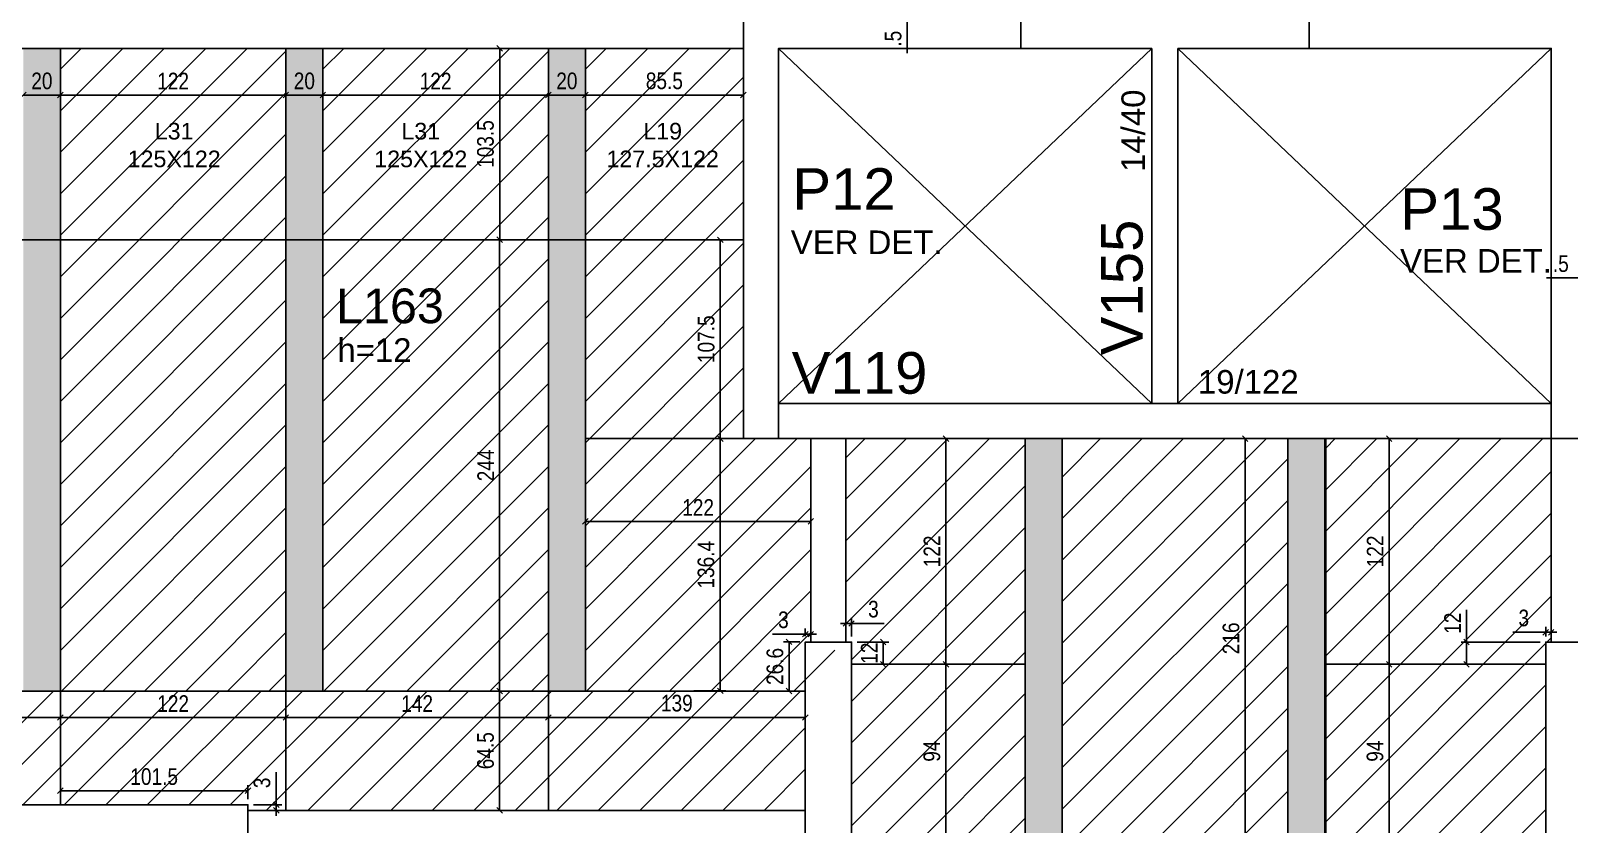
# Model space of a CAD drawing. Header units: millimetres. Extents: x 3165 to 9493, y 682 to 4304.
# Drawn here: x 4576 to 5408, y 2662 to 3091 of the extents above; entities that cross this region are included whole.
import ezdxf

# ---------------------------------------------------------------- set-up
doc = ezdxf.new("R2010")
doc.units = ezdxf.units.MM
for name, color, linetype in [('1', 3, 'Continuous'), ('212', 3, 'Continuous'), ('213', 3, 'Continuous'), ('216', 3, 'Continuous'), ('220', 5, 'Continuous'), ('221', 1, 'Continuous'), ('222', 6, 'Continuous'), ('226', 4, 'Continuous'), ('233', 6, 'Continuous'), ('AUX00', 7, 'Continuous'), ('COTA', 2, 'Continuous'), ('Painéis', 200, 'Continuous')]:
    doc.layers.add(name, color=color, linetype=linetype)
doc.layers.add('Hachura', color=251, linetype='Continuous', lineweight=9)
doc.layers.add('REAPROVEITAMENTO', color=251, linetype='Continuous', lineweight=9)
doc.styles.add('COTA TECNICA-50', font='techl___.ttf', dxfattribs={"height": 9})
doc.styles.get("Standard").update_dxf_attribs({"font": 'arial.ttf'})
doc.dimstyles.new('COTA PAINEL-50', dxfattribs={"dimtxt": 9, "dimasz": 3, "dimexe": 3, "dimexo": 3, "dimgap": 3, "dimtad": 1, "dimdec": 1, "dimzin": 12, "dimdsep": 46, "dimtxsty": 'COTA TECNICA-50', "dimblk1": 'OBLIQUE', "dimblk2": 'OBLIQUE', "dimsah": 1, "dimcen": 0.9, "dimclrd": 4, "dimclre": 4, "dimclrt": 240, "dimadec": 1, "dimazin": 3, "dimtfac": 1, "dimtdec": 1, "dimtmove": 0, "dimatfit": 3, "dimfxl": 1, "dimtolj": 1, "dimtzin": 12, "dimarcsym": 0})

# ---------------------------------------------------------------- blocks, each defined once
blk = doc.blocks.new('_Oblique')
at = {"color": 0, "linetype": 'ByBlock', "lineweight": -2}
blk.add_line((-0.5, -0.5), (0.5, 0.5), dxfattribs=at)
blk = doc.blocks.new('*D581')
at = {"layer": 'COTA', "color": 4, "lineweight": -2, "transparency": 16777216}
for p, q in [((5417.28, 2957.25), (5395.68, 2957.25)), ((5417.78, 2957.25), (5417.28, 2957.25)), ((5417.78, 2957.25), (5420.78, 2957.25)), ((5417.28, 2954.28), (5417.28, 2954.25))]:
    blk.add_line(p, q, dxfattribs=at)
at = {"layer": 'Defpoints', "color": 0, "transparency": 16777216}
for p in [(5417.28, 2957.28), (5417.28, 2957.25), (5417.78, 2957.25)]:
    blk.add_point(p, dxfattribs=at)
at = {"layer": 'COTA', "color": 4, "lineweight": -2, "transparency": 16777216, "xscale": 3, "yscale": 3, "zscale": 3}
blk.add_blockref('_Oblique', (5417.28, 2957.25), dxfattribs=at)
at = {"layer": 'COTA', "color": 4, "lineweight": -2, "transparency": 16777216, "xscale": 3, "yscale": 3, "zscale": 3, "rotation": 180}
blk.add_blockref('_Oblique', (5417.78, 2957.25), dxfattribs=at)
at = {"layer": 'COTA', "color": 240, "transparency": 16777216, "insert": (5403.48, 2964.85), "char_height": 9, "attachment_point": 5, "style": 'COTA TECNICA-50'}
blk.add_mtext('\\A1;.5', dxfattribs=at)
blk = doc.blocks.new('*D523')
at = {"layer": 'COTA', "color": 4, "lineweight": -2, "transparency": 16777216}
for p, q in [((5016.78, 2763.3), (5016.78, 2773.34)), ((5019.78, 2763.3), (5019.78, 2773.34)), ((5016.78, 2770.34), (5013.78, 2770.34)), ((5016.78, 2770.34), (5019.78, 2770.34)), ((5019.78, 2770.34), (5037.47, 2770.34))]:
    blk.add_line(p, q, dxfattribs=at)
at = {"layer": 'Defpoints', "color": 0, "transparency": 16777216}
for p in [(5019.78, 2770.34), (5016.78, 2760.3), (5019.78, 2760.3)]:
    blk.add_point(p, dxfattribs=at)
at = {"layer": 'COTA', "color": 4, "lineweight": -2, "transparency": 16777216, "xscale": 3, "yscale": 3, "zscale": 3}
blk.add_blockref('_Oblique', (5016.78, 2770.34), dxfattribs=at)
at = {"layer": 'COTA', "color": 4, "lineweight": -2, "transparency": 16777216, "xscale": 3, "yscale": 3, "zscale": 3, "rotation": 180}
blk.add_blockref('_Oblique', (5019.78, 2770.34), dxfattribs=at)
at = {"layer": 'COTA', "color": 240, "transparency": 16777216, "insert": (5031.62, 2778.04), "char_height": 9, "attachment_point": 5, "style": 'COTA TECNICA-50'}
blk.add_mtext('\\A1;3', dxfattribs=at)
blk = doc.blocks.new('*D526')
at = {"layer": 'COTA', "color": 4, "lineweight": -2, "transparency": 16777216}
for p, q in [((5395.28, 2765.56), (5377.58, 2765.56)), ((5395.28, 2763.3), (5395.28, 2768.56)), ((5398.28, 2765.56), (5395.28, 2765.56)), ((5398.28, 2763.3), (5398.28, 2768.56)), ((5398.28, 2765.56), (5401.28, 2765.56))]:
    blk.add_line(p, q, dxfattribs=at)
at = {"layer": 'Defpoints', "color": 0, "transparency": 16777216}
for p in [(5395.28, 2765.56), (5395.28, 2760.3), (5398.28, 2760.3)]:
    blk.add_point(p, dxfattribs=at)
at = {"layer": 'COTA', "color": 4, "lineweight": -2, "transparency": 16777216, "xscale": 3, "yscale": 3, "zscale": 3}
blk.add_blockref('_Oblique', (5395.28, 2765.56), dxfattribs=at)
at = {"layer": 'COTA', "color": 4, "lineweight": -2, "transparency": 16777216, "xscale": 3, "yscale": 3, "zscale": 3, "rotation": 180}
blk.add_blockref('_Oblique', (5398.28, 2765.56), dxfattribs=at)
at = {"layer": 'COTA', "color": 240, "transparency": 16777216, "insert": (5383.43, 2773.26), "char_height": 9, "attachment_point": 5, "style": 'COTA TECNICA-50'}
blk.add_mtext('\\A1;3', dxfattribs=at)
blk = doc.blocks.new('*D527')
at = {"layer": 'COTA', "color": 4, "lineweight": -2, "transparency": 16777216}
for p, q in [((5238.25, 2870.3), (5229.69, 2870.3)), ((5232.69, 2870.3), (5232.69, 2654.3))]:
    blk.add_line(p, q, dxfattribs=at)
at = {"layer": 'Defpoints', "color": 0, "transparency": 16777216}
for p in [(5241.25, 2870.3), (5232.69, 2654.3), (5232.69, 2654.3)]:
    blk.add_point(p, dxfattribs=at)
at = {"layer": 'COTA', "color": 4, "lineweight": -2, "transparency": 16777216, "xscale": 3, "yscale": 3, "zscale": 3}
for p, rotation in [((5232.69, 2870.3), 90), ((5232.69, 2654.3), 270)]:
    blk.add_blockref('_Oblique', p, dxfattribs=dict(at, rotation=rotation))
at = {"layer": 'COTA', "color": 240, "transparency": 16777216, "insert": (5225.09, 2762.3), "char_height": 9, "attachment_point": 5, "rotation": 90, "style": 'COTA TECNICA-50'}
blk.add_mtext('\\A1;216', dxfattribs=at)
blk = doc.blocks.new('*D533')
at = {"layer": 'COTA', "color": 4, "lineweight": -2, "transparency": 16777216}
for p, q in [((5083.98, 2748.3), (5067.85, 2748.3)), ((5070.85, 2654.3), (5070.85, 2748.3)), ((5083.98, 2654.3), (5067.85, 2654.3))]:
    blk.add_line(p, q, dxfattribs=at)
at = {"layer": 'Defpoints', "color": 0, "transparency": 16777216}
for p in [(5070.85, 2748.3), (5086.98, 2748.3), (5086.98, 2654.3)]:
    blk.add_point(p, dxfattribs=at)
at = {"layer": 'COTA', "color": 4, "lineweight": -2, "transparency": 16777216, "xscale": 3, "yscale": 3, "zscale": 3}
for p, rotation in [((5070.85, 2748.3), 90), ((5070.85, 2654.3), 270)]:
    blk.add_blockref('_Oblique', p, dxfattribs=dict(at, rotation=rotation))
at = {"layer": 'COTA', "color": 240, "transparency": 16777216, "insert": (5063.26, 2701.3), "char_height": 9, "attachment_point": 5, "rotation": 90, "style": 'COTA TECNICA-50'}
blk.add_mtext('\\A1;94', dxfattribs=at)
blk = doc.blocks.new('*D534')
at = {"layer": 'COTA', "color": 4, "lineweight": -2, "transparency": 16777216}
for p, q in [((5083.98, 2870.3), (5067.85, 2870.3)), ((5070.85, 2748.3), (5070.85, 2870.3)), ((5083.98, 2748.3), (5067.85, 2748.3))]:
    blk.add_line(p, q, dxfattribs=at)
at = {"layer": 'Defpoints', "color": 0, "transparency": 16777216}
for p in [(5070.85, 2870.3), (5086.98, 2870.3), (5086.98, 2748.3)]:
    blk.add_point(p, dxfattribs=at)
at = {"layer": 'COTA', "color": 4, "lineweight": -2, "transparency": 16777216, "xscale": 3, "yscale": 3, "zscale": 3}
for p, rotation in [((5070.85, 2870.3), 90), ((5070.85, 2748.3), 270)]:
    blk.add_blockref('_Oblique', p, dxfattribs=dict(at, rotation=rotation))
at = {"layer": 'COTA', "color": 240, "transparency": 16777216, "insert": (5063.3, 2809.3), "char_height": 9, "attachment_point": 5, "rotation": 90, "style": 'COTA TECNICA-50'}
blk.add_mtext('\\A1;122', dxfattribs=at)
blk = doc.blocks.new('*D684')
at = {"layer": 'COTA', "color": 4, "lineweight": -2, "transparency": 16777216}
for p, q in [((5022.78, 2760.3), (5039.91, 2760.3)), ((5036.91, 2748.3), (5036.91, 2760.3)), ((5022.78, 2748.3), (5039.91, 2748.3))]:
    blk.add_line(p, q, dxfattribs=at)
at = {"layer": 'Defpoints', "color": 0, "transparency": 16777216}
for p in [(5019.78, 2760.3), (5036.91, 2760.3), (5019.78, 2748.3)]:
    blk.add_point(p, dxfattribs=at)
at = {"layer": 'COTA', "color": 4, "lineweight": -2, "transparency": 16777216, "xscale": 3, "yscale": 3, "zscale": 3}
for p, rotation in [((5036.91, 2760.3), 90), ((5036.91, 2748.3), 270)]:
    blk.add_blockref('_Oblique', p, dxfattribs=dict(at, rotation=rotation))
at = {"layer": 'COTA', "color": 240, "transparency": 16777216, "insert": (5029.36, 2754.3), "char_height": 9, "attachment_point": 5, "rotation": 90, "style": 'COTA TECNICA-50'}
blk.add_mtext('\\A1;12', dxfattribs=at)
blk = doc.blocks.new('*D685')
at = {"layer": 'COTA', "color": 4, "lineweight": -2, "transparency": 16777216}
for p, q in [((5352.48, 2760.3), (5352.48, 2777.68)), ((5392.28, 2760.3), (5349.48, 2760.3)), ((5352.48, 2748.3), (5352.48, 2760.3)), ((5392.28, 2748.3), (5349.48, 2748.3))]:
    blk.add_line(p, q, dxfattribs=at)
at = {"layer": 'Defpoints', "color": 0, "transparency": 16777216}
for p in [(5352.48, 2760.3), (5395.28, 2760.3), (5395.28, 2748.3)]:
    blk.add_point(p, dxfattribs=at)
at = {"layer": 'COTA', "color": 4, "lineweight": -2, "transparency": 16777216, "xscale": 3, "yscale": 3, "zscale": 3}
for p, rotation in [((5352.48, 2760.3), 90), ((5352.48, 2748.3), 270)]:
    blk.add_blockref('_Oblique', p, dxfattribs=dict(at, rotation=rotation))
at = {"layer": 'COTA', "color": 240, "transparency": 16777216, "insert": (5344.93, 2770.49), "char_height": 9, "attachment_point": 5, "rotation": 90, "style": 'COTA TECNICA-50'}
blk.add_mtext('\\A1;12', dxfattribs=at)
blk = doc.blocks.new('*D535')
at = {"layer": 'COTA', "color": 4, "lineweight": -2, "transparency": 16777216}
for p, q in [((5304.31, 2748.3), (5313.59, 2748.3)), ((5310.59, 2654.3), (5310.59, 2748.3)), ((5304.81, 2654.3), (5313.59, 2654.3))]:
    blk.add_line(p, q, dxfattribs=at)
at = {"layer": 'Defpoints', "color": 0, "transparency": 16777216}
for p in [(5301.31, 2748.3), (5310.59, 2748.3), (5301.81, 2654.3)]:
    blk.add_point(p, dxfattribs=at)
at = {"layer": 'COTA', "color": 4, "lineweight": -2, "transparency": 16777216, "xscale": 3, "yscale": 3, "zscale": 3}
for p, rotation in [((5310.59, 2748.3), 90), ((5310.59, 2654.3), 270)]:
    blk.add_blockref('_Oblique', p, dxfattribs=dict(at, rotation=rotation))
at = {"layer": 'COTA', "color": 240, "transparency": 16777216, "insert": (5303, 2701.3), "char_height": 9, "attachment_point": 5, "rotation": 90, "style": 'COTA TECNICA-50'}
blk.add_mtext('\\A1;94', dxfattribs=at)
blk = doc.blocks.new('*D536')
at = {"layer": 'COTA', "color": 4, "lineweight": -2, "transparency": 16777216}
for p, q in [((5304.81, 2870.3), (5313.59, 2870.3)), ((5310.59, 2748.3), (5310.59, 2870.3)), ((5304.31, 2748.3), (5313.59, 2748.3))]:
    blk.add_line(p, q, dxfattribs=at)
at = {"layer": 'Defpoints', "color": 0, "transparency": 16777216}
for p in [(5301.81, 2870.3), (5310.59, 2870.3), (5301.31, 2748.3)]:
    blk.add_point(p, dxfattribs=at)
at = {"layer": 'COTA', "color": 4, "lineweight": -2, "transparency": 16777216, "xscale": 3, "yscale": 3, "zscale": 3}
for p, rotation in [((5310.59, 2870.3), 90), ((5310.59, 2748.3), 270)]:
    blk.add_blockref('_Oblique', p, dxfattribs=dict(at, rotation=rotation))
at = {"layer": 'COTA', "color": 240, "transparency": 16777216, "insert": (5303.04, 2809.3), "char_height": 9, "attachment_point": 5, "rotation": 90, "style": 'COTA TECNICA-50'}
blk.add_mtext('\\A1;122', dxfattribs=at)
blk = doc.blocks.new('*D451')
at = {"layer": 'COTA', "color": 4, "lineweight": -2, "transparency": 16777216}
for p, q in [((4994.78, 2764.59), (4977.08, 2764.59)), ((4994.78, 2763.4), (4994.78, 2767.59)), ((4997.78, 2764.59), (4994.78, 2764.59)), ((4997.78, 2763.4), (4997.78, 2767.59)), ((4997.78, 2764.59), (5000.78, 2764.59))]:
    blk.add_line(p, q, dxfattribs=at)
at = {"layer": 'Defpoints', "color": 0, "transparency": 16777216}
for p in [(4994.78, 2764.59), (4994.78, 2760.4), (4997.78, 2760.4)]:
    blk.add_point(p, dxfattribs=at)
at = {"layer": 'COTA', "color": 4, "lineweight": -2, "transparency": 16777216, "xscale": 3, "yscale": 3, "zscale": 3}
blk.add_blockref('_Oblique', (4994.78, 2764.59), dxfattribs=at)
at = {"layer": 'COTA', "color": 4, "lineweight": -2, "transparency": 16777216, "xscale": 3, "yscale": 3, "zscale": 3, "rotation": 180}
blk.add_blockref('_Oblique', (4997.78, 2764.59), dxfattribs=at)
at = {"layer": 'COTA', "color": 240, "transparency": 16777216, "insert": (4982.93, 2772.28), "char_height": 9, "attachment_point": 5, "style": 'COTA TECNICA-50'}
blk.add_mtext('\\A1;3', dxfattribs=at)
blk = doc.blocks.new('*D627')
at = {"layer": 'COTA', "color": 4, "lineweight": -2, "transparency": 16777216}
for p, q in [((4991.78, 2760.4), (4982.99, 2760.4)), ((4985.99, 2760.4), (4985.99, 2733.79)), ((4991.78, 2733.79), (4982.99, 2733.79))]:
    blk.add_line(p, q, dxfattribs=at)
at = {"layer": 'Defpoints', "color": 0, "transparency": 16777216}
for p in [(4994.78, 2760.4), (4985.99, 2733.79), (4994.78, 2733.79)]:
    blk.add_point(p, dxfattribs=at)
at = {"layer": 'COTA', "color": 4, "lineweight": -2, "transparency": 16777216, "xscale": 3, "yscale": 3, "zscale": 3}
for p, rotation in [((4985.99, 2760.4), 90), ((4985.99, 2733.79), 270)]:
    blk.add_blockref('_Oblique', p, dxfattribs=dict(at, rotation=rotation))
at = {"layer": 'COTA', "color": 240, "transparency": 16777216, "insert": (4978.39, 2747.1), "char_height": 9, "attachment_point": 5, "rotation": 90, "style": 'COTA TECNICA-50'}
blk.add_mtext('\\A1;26.6', dxfattribs=at)
blk = doc.blocks.new('*D628')
at = {"layer": 'COTA', "color": 4, "lineweight": -2, "transparency": 16777216}
for p, q in [((4958.28, 2977.8), (4945.77, 2977.8)), ((4948.77, 2870.3), (4948.77, 2977.8)), ((4958.28, 2870.3), (4945.77, 2870.3))]:
    blk.add_line(p, q, dxfattribs=at)
at = {"layer": 'Defpoints', "color": 0, "transparency": 16777216}
for p in [(4948.77, 2977.8), (4961.28, 2977.8), (4961.28, 2870.3)]:
    blk.add_point(p, dxfattribs=at)
at = {"layer": 'COTA', "color": 4, "lineweight": -2, "transparency": 16777216, "xscale": 3, "yscale": 3, "zscale": 3}
for p, rotation in [((4948.77, 2977.8), 90), ((4948.77, 2870.3), 270)]:
    blk.add_blockref('_Oblique', p, dxfattribs=dict(at, rotation=rotation))
at = {"layer": 'COTA', "color": 240, "transparency": 16777216, "insert": (4941.17, 2924.05), "char_height": 9, "attachment_point": 5, "rotation": 90, "style": 'COTA TECNICA-50'}
blk.add_mtext('\\A1;107.5', dxfattribs=at)
blk = doc.blocks.new('*D629')
at = {"layer": 'COTA', "color": 4, "lineweight": -2, "transparency": 16777216}
for p, q in [((4708.57, 2672.3), (4708.57, 2690)), ((4696.28, 2672.3), (4711.57, 2672.3)), ((4708.57, 2669.3), (4708.57, 2672.3)), ((4696.28, 2669.3), (4711.57, 2669.3)), ((4708.57, 2669.3), (4708.57, 2666.3))]:
    blk.add_line(p, q, dxfattribs=at)
at = {"layer": 'Defpoints', "color": 0, "transparency": 16777216}
for p in [(4693.28, 2672.3), (4708.57, 2672.3), (4693.28, 2669.3)]:
    blk.add_point(p, dxfattribs=at)
at = {"layer": 'COTA', "color": 4, "lineweight": -2, "transparency": 16777216, "xscale": 3, "yscale": 3, "zscale": 3}
for p, rotation in [((4708.57, 2672.3), 270), ((4708.57, 2669.3), 90)]:
    blk.add_blockref('_Oblique', p, dxfattribs=dict(at, rotation=rotation))
at = {"layer": 'COTA', "color": 240, "transparency": 16777216, "insert": (4700.87, 2684.15), "char_height": 9, "attachment_point": 5, "rotation": 90, "style": 'COTA TECNICA-50'}
blk.add_mtext('\\A1;3', dxfattribs=at)
blk = doc.blocks.new('*D630')
at = {"layer": 'COTA', "color": 4, "lineweight": -2, "transparency": 16777216}
for p, q in [((4591.78, 2675.3), (4591.78, 2682.9)), ((4693.28, 2679.9), (4591.78, 2679.9)), ((4693.28, 2675.3), (4693.28, 2682.9))]:
    blk.add_line(p, q, dxfattribs=at)
at = {"layer": 'Defpoints', "color": 0, "transparency": 16777216}
for p in [(4591.78, 2679.9), (4591.78, 2672.3), (4693.28, 2672.3)]:
    blk.add_point(p, dxfattribs=at)
at = {"layer": 'COTA', "color": 4, "lineweight": -2, "transparency": 16777216, "xscale": 3, "yscale": 3, "zscale": 3, "rotation": 180}
blk.add_blockref('_Oblique', (4591.78, 2679.9), dxfattribs=at)
at = {"layer": 'COTA', "color": 4, "lineweight": -2, "transparency": 16777216, "xscale": 3, "yscale": 3, "zscale": 3}
blk.add_blockref('_Oblique', (4693.28, 2679.9), dxfattribs=at)
at = {"layer": 'COTA', "color": 240, "transparency": 16777216, "insert": (4642.53, 2687.5), "char_height": 9, "attachment_point": 5, "style": 'COTA TECNICA-50'}
blk.add_mtext('\\A1;101.5', dxfattribs=at)
blk = doc.blocks.new('*D452')
at = {"layer": 'COTA', "color": 4, "lineweight": -2, "transparency": 16777216}
blk.add_line((4961.28, 3056.07), (4875.78, 3056.07), dxfattribs=at)
at = {"layer": 'Defpoints', "color": 0, "transparency": 16777216}
for p in [(4875.78, 3056.07), (4875.78, 3056.07), (4961.28, 3056.07)]:
    blk.add_point(p, dxfattribs=at)
at = {"layer": 'COTA', "color": 4, "lineweight": -2, "transparency": 16777216, "xscale": 3, "yscale": 3, "zscale": 3, "rotation": 180}
blk.add_blockref('_Oblique', (4875.78, 3056.07), dxfattribs=at)
at = {"layer": 'COTA', "color": 4, "lineweight": -2, "transparency": 16777216, "xscale": 3, "yscale": 3, "zscale": 3}
blk.add_blockref('_Oblique', (4961.28, 3056.07), dxfattribs=at)
at = {"layer": 'COTA', "color": 240, "transparency": 16777216, "insert": (4918.53, 3063.69), "char_height": 9, "attachment_point": 5, "style": 'COTA TECNICA-50'}
blk.add_mtext('\\A1;85.5', dxfattribs=at)
blk = doc.blocks.new('*D453')
at = {"layer": 'COTA', "color": 4, "lineweight": -2, "transparency": 16777216}
blk.add_line((4875.78, 3056.07), (4855.78, 3056.07), dxfattribs=at)
at = {"layer": 'Defpoints', "color": 0, "transparency": 16777216}
for p in [(4855.78, 3056.07), (4855.78, 3056.07), (4875.78, 3056.07)]:
    blk.add_point(p, dxfattribs=at)
at = {"layer": 'COTA', "color": 4, "lineweight": -2, "transparency": 16777216, "xscale": 3, "yscale": 3, "zscale": 3, "rotation": 180}
blk.add_blockref('_Oblique', (4855.78, 3056.07), dxfattribs=at)
at = {"layer": 'COTA', "color": 4, "lineweight": -2, "transparency": 16777216, "xscale": 3, "yscale": 3, "zscale": 3}
blk.add_blockref('_Oblique', (4875.78, 3056.07), dxfattribs=at)
at = {"layer": 'COTA', "color": 240, "transparency": 16777216, "insert": (4865.78, 3063.66), "char_height": 9, "attachment_point": 5, "style": 'COTA TECNICA-50'}
blk.add_mtext('\\A1;20', dxfattribs=at)
blk = doc.blocks.new('*D454')
at = {"layer": 'COTA', "color": 4, "lineweight": -2, "transparency": 16777216}
blk.add_line((4855.78, 3056.07), (4733.78, 3056.07), dxfattribs=at)
at = {"layer": 'Defpoints', "color": 0, "transparency": 16777216}
for p in [(4733.78, 3056.07), (4733.78, 3056.07), (4855.78, 3056.07)]:
    blk.add_point(p, dxfattribs=at)
at = {"layer": 'COTA', "color": 4, "lineweight": -2, "transparency": 16777216, "xscale": 3, "yscale": 3, "zscale": 3, "rotation": 180}
blk.add_blockref('_Oblique', (4733.78, 3056.07), dxfattribs=at)
at = {"layer": 'COTA', "color": 4, "lineweight": -2, "transparency": 16777216, "xscale": 3, "yscale": 3, "zscale": 3}
blk.add_blockref('_Oblique', (4855.78, 3056.07), dxfattribs=at)
at = {"layer": 'COTA', "color": 240, "transparency": 16777216, "insert": (4794.78, 3063.63), "char_height": 9, "attachment_point": 5, "style": 'COTA TECNICA-50'}
blk.add_mtext('\\A1;122', dxfattribs=at)
blk = doc.blocks.new('*D455')
at = {"layer": 'COTA', "color": 4, "lineweight": -2, "transparency": 16777216}
blk.add_line((4733.78, 3056.07), (4713.78, 3056.07), dxfattribs=at)
at = {"layer": 'Defpoints', "color": 0, "transparency": 16777216}
for p in [(4713.78, 3056.07), (4713.78, 3056.07), (4733.78, 3056.07)]:
    blk.add_point(p, dxfattribs=at)
at = {"layer": 'COTA', "color": 4, "lineweight": -2, "transparency": 16777216, "xscale": 3, "yscale": 3, "zscale": 3, "rotation": 180}
blk.add_blockref('_Oblique', (4713.78, 3056.07), dxfattribs=at)
at = {"layer": 'COTA', "color": 4, "lineweight": -2, "transparency": 16777216, "xscale": 3, "yscale": 3, "zscale": 3}
blk.add_blockref('_Oblique', (4733.78, 3056.07), dxfattribs=at)
at = {"layer": 'COTA', "color": 240, "transparency": 16777216, "insert": (4723.78, 3063.66), "char_height": 9, "attachment_point": 5, "style": 'COTA TECNICA-50'}
blk.add_mtext('\\A1;20', dxfattribs=at)
blk = doc.blocks.new('*D456')
at = {"layer": 'COTA', "color": 4, "lineweight": -2, "transparency": 16777216}
blk.add_line((4713.78, 3056.07), (4591.78, 3056.07), dxfattribs=at)
at = {"layer": 'Defpoints', "color": 0, "transparency": 16777216}
for p in [(4591.78, 3056.07), (4591.78, 3056.07), (4713.78, 3056.07)]:
    blk.add_point(p, dxfattribs=at)
at = {"layer": 'COTA', "color": 4, "lineweight": -2, "transparency": 16777216, "xscale": 3, "yscale": 3, "zscale": 3, "rotation": 180}
blk.add_blockref('_Oblique', (4591.78, 3056.07), dxfattribs=at)
at = {"layer": 'COTA', "color": 4, "lineweight": -2, "transparency": 16777216, "xscale": 3, "yscale": 3, "zscale": 3}
blk.add_blockref('_Oblique', (4713.78, 3056.07), dxfattribs=at)
at = {"layer": 'COTA', "color": 240, "transparency": 16777216, "insert": (4652.78, 3063.63), "char_height": 9, "attachment_point": 5, "style": 'COTA TECNICA-50'}
blk.add_mtext('\\A1;122', dxfattribs=at)
blk = doc.blocks.new('*D457')
at = {"layer": 'COTA', "color": 4, "lineweight": -2, "transparency": 16777216}
blk.add_line((4591.78, 3056.07), (4571.78, 3056.07), dxfattribs=at)
at = {"layer": 'Defpoints', "color": 0, "transparency": 16777216}
for p in [(4571.78, 3056.07), (4571.78, 3056.07), (4591.78, 3056.07)]:
    blk.add_point(p, dxfattribs=at)
at = {"layer": 'COTA', "color": 4, "lineweight": -2, "transparency": 16777216, "xscale": 3, "yscale": 3, "zscale": 3, "rotation": 180}
blk.add_blockref('_Oblique', (4571.78, 3056.07), dxfattribs=at)
at = {"layer": 'COTA', "color": 4, "lineweight": -2, "transparency": 16777216, "xscale": 3, "yscale": 3, "zscale": 3}
blk.add_blockref('_Oblique', (4591.78, 3056.07), dxfattribs=at)
at = {"layer": 'COTA', "color": 240, "transparency": 16777216, "insert": (4581.78, 3063.66), "char_height": 9, "attachment_point": 5, "style": 'COTA TECNICA-50'}
blk.add_mtext('\\A1;20', dxfattribs=at)
blk = doc.blocks.new('*D459')
at = {"layer": 'COTA', "color": 4, "lineweight": -2, "transparency": 16777216}
for p, q in [((4829.41, 2669.3), (4829.41, 2733.8)), ((4832.41, 2669.3), (4832.41, 2669.3))]:
    blk.add_line(p, q, dxfattribs=at)
at = {"layer": 'Defpoints', "color": 0, "transparency": 16777216}
for p in [(4829.41, 2733.8), (4829.41, 2733.8), (4829.41, 2669.3)]:
    blk.add_point(p, dxfattribs=at)
at = {"layer": 'COTA', "color": 4, "lineweight": -2, "transparency": 16777216, "xscale": 3, "yscale": 3, "zscale": 3}
for p, rotation in [((4829.41, 2733.8), 90), ((4829.41, 2669.3), 270)]:
    blk.add_blockref('_Oblique', p, dxfattribs=dict(at, rotation=rotation))
at = {"layer": 'COTA', "color": 240, "transparency": 16777216, "insert": (4821.81, 2701.55), "char_height": 9, "attachment_point": 5, "rotation": 90, "style": 'COTA TECNICA-50'}
blk.add_mtext('\\A1;64.5', dxfattribs=at)
blk = doc.blocks.new('*D460')
at = {"layer": 'COTA', "color": 4, "lineweight": -2, "transparency": 16777216}
blk.add_line((4829.42, 2733.83), (4829.42, 2977.83), dxfattribs=at)
at = {"layer": 'Defpoints', "color": 0, "transparency": 16777216}
for p in [(4829.42, 2977.83), (4829.42, 2977.83), (4829.42, 2733.83)]:
    blk.add_point(p, dxfattribs=at)
at = {"layer": 'COTA', "color": 4, "lineweight": -2, "transparency": 16777216, "xscale": 3, "yscale": 3, "zscale": 3}
for p, rotation in [((4829.42, 2977.83), 90), ((4829.42, 2733.83), 270)]:
    blk.add_blockref('_Oblique', p, dxfattribs=dict(at, rotation=rotation))
at = {"layer": 'COTA', "color": 240, "transparency": 16777216, "insert": (4821.86, 2855.83), "char_height": 9, "attachment_point": 5, "rotation": 90, "style": 'COTA TECNICA-50'}
blk.add_mtext('\\A1;244', dxfattribs=at)
blk = doc.blocks.new('*D461')
at = {"layer": 'COTA', "color": 4, "lineweight": -2, "transparency": 16777216}
for p, q in [((4829.48, 2977.83), (4829.48, 3081.3)), ((4832.45, 3081.3), (4832.48, 3081.3)), ((4832.42, 2977.83), (4832.48, 2977.83))]:
    blk.add_line(p, q, dxfattribs=at)
at = {"layer": 'Defpoints', "color": 0, "transparency": 16777216}
for p in [(4829.45, 3081.3), (4829.48, 3081.3), (4829.42, 2977.83)]:
    blk.add_point(p, dxfattribs=at)
at = {"layer": 'COTA', "color": 4, "lineweight": -2, "transparency": 16777216, "xscale": 3, "yscale": 3, "zscale": 3}
for p, rotation in [((4829.48, 3081.3), 90), ((4829.48, 2977.83), 270)]:
    blk.add_blockref('_Oblique', p, dxfattribs=dict(at, rotation=rotation))
at = {"layer": 'COTA', "color": 240, "transparency": 16777216, "insert": (4821.78, 3029.57), "char_height": 9, "attachment_point": 5, "rotation": 90, "style": 'COTA TECNICA-50'}
blk.add_mtext('\\A1;103.5', dxfattribs=at)
blk = doc.blocks.new('*D463')
at = {"layer": 'COTA', "color": 4, "lineweight": -2, "transparency": 16777216}
blk.add_line((4997.78, 2825.52), (4875.78, 2825.52), dxfattribs=at)
at = {"layer": 'Defpoints', "color": 0, "transparency": 16777216}
for p in [(4875.78, 2825.52), (4875.78, 2825.52), (4997.78, 2825.52)]:
    blk.add_point(p, dxfattribs=at)
at = {"layer": 'COTA', "color": 4, "lineweight": -2, "transparency": 16777216, "xscale": 3, "yscale": 3, "zscale": 3, "rotation": 180}
blk.add_blockref('_Oblique', (4875.78, 2825.52), dxfattribs=at)
at = {"layer": 'COTA', "color": 4, "lineweight": -2, "transparency": 16777216, "xscale": 3, "yscale": 3, "zscale": 3}
blk.add_blockref('_Oblique', (4997.78, 2825.52), dxfattribs=at)
at = {"layer": 'COTA', "color": 240, "transparency": 16777216, "insert": (4936.78, 2833.07), "char_height": 9, "attachment_point": 5, "style": 'COTA TECNICA-50'}
blk.add_mtext('\\A1;122', dxfattribs=at)
blk = doc.blocks.new('*D464')
at = {"layer": 'COTA', "color": 4, "lineweight": -2, "transparency": 16777216}
for p, q in [((4948.77, 2733.9), (4948.77, 2870.3)), ((4934.54, 2733.9), (4951.77, 2733.9))]:
    blk.add_line(p, q, dxfattribs=at)
at = {"layer": 'Defpoints', "color": 0, "transparency": 16777216}
for p in [(4948.77, 2870.3), (4948.77, 2870.3), (4931.54, 2733.9)]:
    blk.add_point(p, dxfattribs=at)
at = {"layer": 'COTA', "color": 4, "lineweight": -2, "transparency": 16777216, "xscale": 3, "yscale": 3, "zscale": 3}
for p, rotation in [((4948.77, 2870.3), 90), ((4948.77, 2733.9), 270)]:
    blk.add_blockref('_Oblique', p, dxfattribs=dict(at, rotation=rotation))
at = {"layer": 'COTA', "color": 240, "transparency": 16777216, "insert": (4941.07, 2802.1), "char_height": 9, "attachment_point": 5, "rotation": 90, "style": 'COTA TECNICA-50'}
blk.add_mtext('\\A1;136.4', dxfattribs=at)
blk = doc.blocks.new('*D632')
at = {"layer": 'COTA', "color": 4, "lineweight": -2, "transparency": 16777216}
for p, q in [((4506.78, 2730.8), (4506.78, 2716.49)), ((4591.78, 2730.8), (4591.78, 2716.49)), ((4506.78, 2719.49), (4591.78, 2719.49))]:
    blk.add_line(p, q, dxfattribs=at)
at = {"layer": 'Defpoints', "color": 0, "transparency": 16777216}
for p in [(4506.78, 2733.8), (4591.78, 2733.8), (4591.78, 2719.49)]:
    blk.add_point(p, dxfattribs=at)
at = {"layer": 'COTA', "color": 4, "lineweight": -2, "transparency": 16777216, "xscale": 3, "yscale": 3, "zscale": 3, "rotation": 180}
blk.add_blockref('_Oblique', (4506.78, 2719.49), dxfattribs=at)
at = {"layer": 'COTA', "color": 4, "lineweight": -2, "transparency": 16777216, "xscale": 3, "yscale": 3, "zscale": 3}
blk.add_blockref('_Oblique', (4591.78, 2719.49), dxfattribs=at)
at = {"layer": 'COTA', "color": 240, "transparency": 16777216, "insert": (4549.28, 2727.1), "char_height": 9, "attachment_point": 5, "style": 'COTA TECNICA-50'}
blk.add_mtext('\\A1;85', dxfattribs=at)
blk = doc.blocks.new('*D633')
at = {"layer": 'COTA', "color": 4, "lineweight": -2, "transparency": 16777216}
for p, q in [((4591.78, 2730.8), (4591.78, 2716.49)), ((4713.78, 2730.8), (4713.78, 2716.49)), ((4591.78, 2719.49), (4713.78, 2719.49))]:
    blk.add_line(p, q, dxfattribs=at)
at = {"layer": 'Defpoints', "color": 0, "transparency": 16777216}
for p in [(4591.78, 2733.8), (4713.78, 2733.8), (4713.78, 2719.49)]:
    blk.add_point(p, dxfattribs=at)
at = {"layer": 'COTA', "color": 4, "lineweight": -2, "transparency": 16777216, "xscale": 3, "yscale": 3, "zscale": 3, "rotation": 180}
blk.add_blockref('_Oblique', (4591.78, 2719.49), dxfattribs=at)
at = {"layer": 'COTA', "color": 4, "lineweight": -2, "transparency": 16777216, "xscale": 3, "yscale": 3, "zscale": 3}
blk.add_blockref('_Oblique', (4713.78, 2719.49), dxfattribs=at)
at = {"layer": 'COTA', "color": 240, "transparency": 16777216, "insert": (4652.78, 2727.04), "char_height": 9, "attachment_point": 5, "style": 'COTA TECNICA-50'}
blk.add_mtext('\\A1;122', dxfattribs=at)
blk = doc.blocks.new('*D634')
at = {"layer": 'COTA', "color": 4, "lineweight": -2, "transparency": 16777216}
for p, q in [((4713.78, 2730.8), (4713.78, 2716.49)), ((4855.78, 2730.8), (4855.78, 2716.49)), ((4713.78, 2719.49), (4855.78, 2719.49))]:
    blk.add_line(p, q, dxfattribs=at)
at = {"layer": 'Defpoints', "color": 0, "transparency": 16777216}
for p in [(4713.78, 2733.8), (4855.78, 2733.8), (4855.78, 2719.49)]:
    blk.add_point(p, dxfattribs=at)
at = {"layer": 'COTA', "color": 4, "lineweight": -2, "transparency": 16777216, "xscale": 3, "yscale": 3, "zscale": 3, "rotation": 180}
blk.add_blockref('_Oblique', (4713.78, 2719.49), dxfattribs=at)
at = {"layer": 'COTA', "color": 4, "lineweight": -2, "transparency": 16777216, "xscale": 3, "yscale": 3, "zscale": 3}
blk.add_blockref('_Oblique', (4855.78, 2719.49), dxfattribs=at)
at = {"layer": 'COTA', "color": 240, "transparency": 16777216, "insert": (4784.78, 2727.05), "char_height": 9, "attachment_point": 5, "style": 'COTA TECNICA-50'}
blk.add_mtext('\\A1;142', dxfattribs=at)
blk = doc.blocks.new('*D635')
at = {"layer": 'COTA', "color": 4, "lineweight": -2, "transparency": 16777216}
for p, q in [((4855.78, 2730.8), (4855.78, 2716.49)), ((4994.78, 2730.79), (4994.78, 2716.49)), ((4855.78, 2719.49), (4994.78, 2719.49))]:
    blk.add_line(p, q, dxfattribs=at)
at = {"layer": 'Defpoints', "color": 0, "transparency": 16777216}
for p in [(4855.78, 2733.8), (4994.78, 2733.79), (4994.78, 2719.49)]:
    blk.add_point(p, dxfattribs=at)
at = {"layer": 'COTA', "color": 4, "lineweight": -2, "transparency": 16777216, "xscale": 3, "yscale": 3, "zscale": 3, "rotation": 180}
blk.add_blockref('_Oblique', (4855.78, 2719.49), dxfattribs=at)
at = {"layer": 'COTA', "color": 4, "lineweight": -2, "transparency": 16777216, "xscale": 3, "yscale": 3, "zscale": 3}
blk.add_blockref('_Oblique', (4994.78, 2719.49), dxfattribs=at)
at = {"layer": 'COTA', "color": 240, "transparency": 16777216, "insert": (4925.28, 2727.21), "char_height": 9, "attachment_point": 5, "style": 'COTA TECNICA-50'}
blk.add_mtext('\\A1;139', dxfattribs=at)
blk = doc.blocks.new('*D722')
at = {"layer": 'COTA', "color": 4, "lineweight": -2, "transparency": 16777216}
for p, q in [((5049.9, 3100.8), (5049.9, 3103.8)), ((5049.9, 3100.8), (5049.9, 3100.3)), ((5049.9, 3100.3), (5049.9, 3078.71))]:
    blk.add_line(p, q, dxfattribs=at)
at = {"layer": 'Defpoints', "color": 0, "transparency": 16777216}
for p in [(5049.9, 3100.8), (5049.9, 3100.3), (5049.9, 3100.3)]:
    blk.add_point(p, dxfattribs=at)
at = {"layer": 'COTA', "color": 4, "lineweight": -2, "transparency": 16777216, "xscale": 3, "yscale": 3, "zscale": 3}
for p, rotation in [((5049.9, 3100.8), 270), ((5049.9, 3100.3), 90)]:
    blk.add_blockref('_Oblique', p, dxfattribs=dict(at, rotation=rotation))
at = {"layer": 'COTA', "color": 240, "transparency": 16777216, "insert": (5042.3, 3086.51), "char_height": 9, "attachment_point": 5, "rotation": 90, "style": 'COTA TECNICA-50'}
blk.add_mtext('\\A1;.5', dxfattribs=at)

msp = doc.modelspace()

# ---------------------------------------------------------------- hatches: boundary and pattern name
at = {"layer": 'Hachura', "linetype": 'ByBlock'}
h = msp.add_hatch(color=256, dxfattribs=at)
h.dxf.hatch_style = 1
h.paths.add_polyline_path([(4591.78, 3081.3), (4571.78, 3081.3), (4571.78, 2733.8), (4591.78, 2733.8)])
h = msp.add_hatch(color=256, dxfattribs=at)
h.dxf.hatch_style = 1
h.paths.add_polyline_path([(4733.78, 3081.3), (4713.78, 3081.3), (4713.78, 2733.8), (4733.78, 2733.8)])
h = msp.add_hatch(color=256, dxfattribs=at)
h.dxf.hatch_style = 1
h.paths.add_polyline_path([(4875.78, 3081.3), (4855.78, 3081.3), (4855.78, 2733.8), (4875.78, 2733.8)])
h = msp.add_hatch(color=256, dxfattribs=at)
h.dxf.hatch_style = 1
h.paths.add_polyline_path([(5113.78, 2870.3), (5133.78, 2870.3), (5133.78, 2166.3), (5113.78, 2166.3)])
h = msp.add_hatch(color=256, dxfattribs=at)
h.dxf.hatch_style = 1
h.paths.add_polyline_path([(5255.78, 2870.3), (5275.78, 2870.3), (5275.78, 2166.3), (5255.78, 2166.3)])
at = {"layer": 'REAPROVEITAMENTO', "linetype": 'ByBlock'}
h = msp.add_hatch(dxfattribs=at)
h.set_pattern_fill('ANSI31', color=256, scale=5, style=2)
h.set_pattern_definition([(45, (-1824.133, 650.329), (-11.22532, 11.22532), [])])
h.paths.add_polyline_path([(4713.78, 3081.3), (4591.78, 3081.3), (4591.78, 2733.8), (4713.78, 2733.8)])
h = msp.add_hatch(dxfattribs=at)
h.set_pattern_fill('ANSI31', color=256, scale=5, style=2)
h.set_pattern_definition([(45, (-1682.133, 650.326), (-11.22532, 11.22532), [])])
h.paths.add_polyline_path([(4855.78, 3081.3), (4733.78, 3081.3), (4733.78, 2733.8), (4855.78, 2733.8)])
h = msp.add_hatch(dxfattribs=at)
h.set_pattern_fill('ANSI31', color=256, scale=5, style=2)
h.set_pattern_definition([(45, (-1540.133, 650.323), (-11.22532, 11.22532), [])])
h.paths.add_polyline_path([(4980.28, 2870.3), (4961.28, 2870.3), (4961.28, 3081.3), (4875.78, 3081.3), (4875.78, 2733.8), (5010.75, 2733.8), (5010.75, 2760.3), (4997.78, 2760.3), (4997.78, 2870.3)])
h = msp.add_hatch(dxfattribs=at)
h.set_pattern_fill('ANSI31', color=256, scale=5, style=2)
h.set_pattern_definition([(45, (555.867, 82.83), (-11.22532, 11.22532), [])])
h.paths.add_polyline_path([(5016.78, 2650.3), (5019.78, 2650.3), (5019.78, 2760.3), (5016.78, 2760.3), (5016.78, 2870.3), (5113.78, 2870.3), (5113.78, 2166.3), (5016.78, 2166.3)])
h = msp.add_hatch(dxfattribs=at)
h.set_pattern_fill('ANSI31', color=256, scale=5, style=2)
h.set_pattern_definition([(45, (413.867, 82.83), (-11.22532, 11.22532), [])])
h.paths.add_polyline_path([(5133.78, 2870.3), (5255.78, 2870.3), (5255.78, 2166.3), (5133.78, 2166.3)])
h = msp.add_hatch(dxfattribs=at)
h.set_pattern_fill('ANSI31', color=256, scale=5, style=2)
h.set_pattern_definition([(45, (271.367, 82.83), (-11.22532, 11.22532), [])])
h.paths.add_polyline_path([(5398.28, 2760.3), (5395.28, 2760.3), (5395.28, 2650.3), (5398.28, 2650.3), (5398.28, 2166.3), (5276.28, 2166.3), (5276.28, 2870.3), (5398.28, 2870.3)])
h = msp.add_hatch(dxfattribs=at)
h.set_pattern_fill('ANSI31', color=256, scale=5, style=2)
h.set_pattern_definition([(45, (-1556.111, 585.827), (-11.22532, 11.22532), [])])
h.paths.add_polyline_path([(4693.28, 2672.3), (4693.28, 2669.3), (4994.78, 2669.3), (4994.78, 2733.8), (4506.78, 2733.8), (4506.78, 2672.3)])

# ---------------------------------------------------------------- linework, layer by layer
at = {"layer": '1'}
for p, q in [((4961.28, 3081.3), (4506.28, 3081.3)), ((5111.28, 3081.3), (5182.28, 3081.3)), ((5182.28, 2889.3), (5182.28, 3081.3)), ((5196.28, 2889.3), (5196.28, 3081.3)), ((4980.28, 2870.3), (4997.78, 2870.3)), ((4693.28, 2669.3), (4994.78, 2669.3))]:
    msp.add_line(p, q, dxfattribs=at)
for points in [[(5196.28, 3081.3), (5267.28, 3081.3)], [(5398.28, 2889.3), (4980.28, 2889.3)], [(4997.78, 2870.3), (4997.78, 2760.3)], [(4997.78, 2870.3), (5398.28, 2870.3)], [(5016.78, 2760.3), (5016.78, 2870.3)], [(5398.28, 2870.3), (5398.28, 2760.3)]]:
    msp.add_lwpolyline(points, dxfattribs=at)
at = {"layer": '221'}
for p, q in [((4980.28, 2889.3), (5182.28, 3081.3)), ((4980.28, 3081.3), (5182.28, 2889.3)), ((5196.28, 2889.3), (5398.28, 3081.3)), ((5196.28, 3081.3), (5398.28, 2889.3))]:
    msp.add_line(p, q, dxfattribs=at)
at = {"layer": '222'}
for points in [[(4961.28, 2870.3), (4961.28, 2870.3), (4980.28, 2870.3), (4980.28, 3081.3), (5111.28, 3081.3), (5111.28, 3100.3), (4961.28, 3100.3), (4961.28, 2870.3)], [(5398.28, 2870.3), (5417.28, 2870.3), (5417.28, 3100.3), (5267.28, 3100.3), (5267.28, 3081.3), (5398.28, 3081.3), (5398.28, 2870.3)], [(4994.78, 2650.3), (5019.78, 2650.3), (5019.78, 2760.3), (4994.78, 2760.3), (4994.78, 2650.3)], [(5395.28, 2650.3), (5420.28, 2650.3), (5420.28, 2760.3), (5395.28, 2760.3), (5395.28, 2650.3)], [(4693.28, 2647.3), (4693.28, 2672.3), (4503.28, 2672.3), (4503.28, 2647.3), (4693.28, 2647.3)]]:
    msp.add_lwpolyline(points, dxfattribs=at)
at = {"layer": 'Painéis'}
for p, q in [((4591.78, 3081.3), (4591.78, 2672.3)), ((4713.78, 3081.3), (4713.78, 2669.3)), ((4733.78, 3081.3), (4733.78, 2733.8)), ((4855.78, 3081.3), (4855.78, 2669.3)), ((4875.78, 3081.3), (4875.78, 2733.8)), ((4506.78, 2977.8), (4961.28, 2977.8)), ((4961.28, 2870.3), (4875.78, 2870.3)), ((5113.78, 2870.3), (5113.78, 2166.3)), ((5133.78, 2870.3), (5133.78, 2166.3)), ((5255.78, 2870.3), (5255.78, 2166.3)), ((5275.78, 2870.3), (5275.78, 2166.3)), ((5276.28, 2870.3), (5276.28, 2166.3)), ((5019.78, 2748.3), (5113.78, 2748.3)), ((5275.78, 2748.3), (5395.28, 2748.3)), ((4506.78, 2733.8), (4994.78, 2733.79)), ((4693.28, 2669.3), (4994.78, 2669.3))]:
    msp.add_line(p, q, dxfattribs=at)

# ---------------------------------------------------------------- texts
at = {"layer": '212'}
msp.add_text('14/40', height=12.75, rotation=90, dxfattribs=at).set_placement((5178.53, 3014.47))
msp.add_text('19/122', height=12.75, dxfattribs=at).set_placement((5207.17, 2894.62))
at = {"layer": '213'}
for p in [(4986.91, 2970.07), (5316.53, 2960.06)]:
    msp.add_text('VER DET.', height=12.75, dxfattribs=at).set_placement(p)
at = {"layer": '216'}
msp.add_text('h=12', height=12.75, dxfattribs=at).set_placement((4741.63, 2911.8))
at = {"layer": '220'}
for s, p in [('P12', (4987.75, 2994.01)), ('P13', (5316.64, 2983.19))]:
    msp.add_text(s, height=22.5, dxfattribs=at).set_placement(p)
at = {"layer": '226'}
msp.add_text('L163', height=18.75, dxfattribs=at).set_placement((4740.97, 2932.7))
at = {"layer": '233'}
msp.add_text('V155', height=22.5, rotation=90, dxfattribs=at).set_placement((5177.23, 2915.3))
msp.add_text('V119', height=22.5, dxfattribs=at).set_placement((4987.41, 2894.57))
at = {"layer": 'AUX00', "char_height": 9, "attachment_point": 1}
for s, insert in [('\\pxqc;L31 ^J125X122', (4591.78, 3041.03)), ('\\pxqc;L31 ^J125X122', (4725.2, 3041.03)), ('\\pxqc;L19 ^J127.5X122', (4856.06, 3041.03))]:
    msp.add_mtext_dynamic_manual_height_columns(s, width=123.1041, gutter_width=12.5, heights=[0], dxfattribs=dict(at, insert=insert))

# ---------------------------------------------------------------- dimensions: what is measured, and where the dimension line sits
at = {"layer": 'COTA'}
for base, p1, p2, picture, middle in [((5049.9, 3100.3), (5049.9, 3100.8), (5049.9, 3100.3), '*D722', (5042.3, 3086.51)), ((4829.48, 3081.3), (4829.42, 2977.83), (4829.45, 3081.3), '*D461', (4821.78, 3029.57)), ((4829.42, 2977.83), (4829.42, 2733.83), (4829.42, 2977.83), '*D460', (4821.86, 2855.83)), ((4948.77, 2977.8), (4961.28, 2870.3), (4961.28, 2977.8), '*D628', (4941.17, 2924.05)), ((4948.77, 2870.3), (4931.54, 2733.9), (4948.77, 2870.3), '*D464', (4941.07, 2802.1)), ((5232.69, 2654.3), (5241.25, 2870.3), (5232.69, 2654.3), '*D527', (5225.09, 2762.3)), ((5352.48, 2760.3), (5395.28, 2748.3), (5395.28, 2760.3), '*D685', (5344.93, 2770.49)), ((5070.85, 2748.3), (5086.98, 2654.3), (5086.98, 2748.3), '*D533', (5063.26, 2701.3)), ((5310.59, 2748.3), (5301.81, 2654.3), (5301.31, 2748.3), '*D535', (5303, 2701.3)), ((4829.41, 2733.8), (4829.41, 2669.3), (4829.41, 2733.8), '*D459', (4821.81, 2701.55)), ((4708.57, 2672.3), (4693.28, 2669.3), (4693.28, 2672.3), '*D629', (4700.87, 2684.15))]:
    dim = msp.add_linear_dim(base=base, p1=p1, p2=p2, angle=90, dimstyle='COTA PAINEL-50', dxfattribs=at)
    dim.commit()
    dim.dimension.update_dxf_attribs({"geometry": picture, "text_midpoint": middle})
for base, p1, p2, picture, middle in [((4571.78, 3056.07), (4591.78, 3056.07), (4571.78, 3056.07), '*D457', (4581.78, 3063.66)), ((4591.78, 3056.07), (4713.78, 3056.07), (4591.78, 3056.07), '*D456', (4652.78, 3063.63)), ((4713.78, 3056.07), (4733.78, 3056.07), (4713.78, 3056.07), '*D455', (4723.78, 3063.66)), ((4733.78, 3056.07), (4855.78, 3056.07), (4733.78, 3056.07), '*D454', (4794.78, 3063.63)), ((4855.78, 3056.07), (4875.78, 3056.07), (4855.78, 3056.07), '*D453', (4865.78, 3063.66)), ((4713.78, 2719.49), (4591.78, 2733.8), (4713.78, 2733.8), '*D633', (4652.78, 2727.04)), ((4855.78, 2719.49), (4713.78, 2733.8), (4855.78, 2733.8), '*D634', (4784.78, 2727.05)), ((4994.78, 2719.49), (4855.78, 2733.8), (4994.78, 2733.79), '*D635', (4925.28, 2727.21))]:
    dim = msp.add_linear_dim(base=base, p1=p1, p2=p2, dimstyle='COTA PAINEL-50', override={"dimtmove": 1}, dxfattribs=at)
    dim.commit()
    dim.dimension.update_dxf_attribs({"geometry": picture, "text_midpoint": middle})
for base, p1, p2, picture, middle in [((4875.78, 3056.07), (4961.28, 3056.07), (4875.78, 3056.07), '*D452', (4918.53, 3063.69)), ((5417.28, 2957.25), (5417.78, 2957.25), (5417.28, 2957.28), '*D581', (5403.48, 2964.85)), ((4875.78, 2825.52), (4997.78, 2825.52), (4875.78, 2825.52), '*D463', (4936.78, 2833.07)), ((5019.78, 2770.34), (5016.78, 2760.3), (5019.78, 2760.3), '*D523', (5031.62, 2778.04)), ((4994.78, 2764.59), (4997.78, 2760.4), (4994.78, 2760.4), '*D451', (4982.93, 2772.28)), ((5395.28, 2765.56), (5398.28, 2760.3), (5395.28, 2760.3), '*D526', (5383.43, 2773.26)), ((4591.78, 2719.49), (4506.78, 2733.8), (4591.78, 2733.8), '*D632', (4549.28, 2727.1)), ((4591.78, 2679.9), (4693.28, 2672.3), (4591.78, 2672.3), '*D630', (4642.53, 2687.5))]:
    dim = msp.add_linear_dim(base=base, p1=p1, p2=p2, dimstyle='COTA PAINEL-50', dxfattribs=at)
    dim.commit()
    dim.dimension.update_dxf_attribs({"geometry": picture, "text_midpoint": middle})
for base, p1, p2, picture, middle in [((5070.85, 2870.3), (5086.98, 2748.3), (5086.98, 2870.3), '*D534', (5063.3, 2809.3)), ((5310.59, 2870.3), (5301.31, 2748.3), (5301.81, 2870.3), '*D536', (5303.04, 2809.3))]:
    dim = msp.add_linear_dim(base=base, p1=p1, p2=p2, angle=90, dimstyle='COTA PAINEL-50', override={"dimtmove": 1}, dxfattribs=at)
    dim.commit()
    dim.dimension.update_dxf_attribs({"geometry": picture, "text_midpoint": middle})
for base, p1, p2, picture, middle in [((4985.99, 2733.79), (4994.78, 2760.4), (4994.78, 2733.79), '*D627', (4985.99, 2747.1)), ((5036.91, 2760.3), (5019.78, 2748.3), (5019.78, 2760.3), '*D684', (5036.91, 2754.3))]:
    dim = msp.add_linear_dim(base=base, p1=p1, p2=p2, angle=90, dimstyle='COTA PAINEL-50', dxfattribs=at)
    dim.commit()
    dim.dimension.update_dxf_attribs({"geometry": picture, "text_midpoint": middle, "dimtype": 160})

doc.saveas('drawing.dxf')
